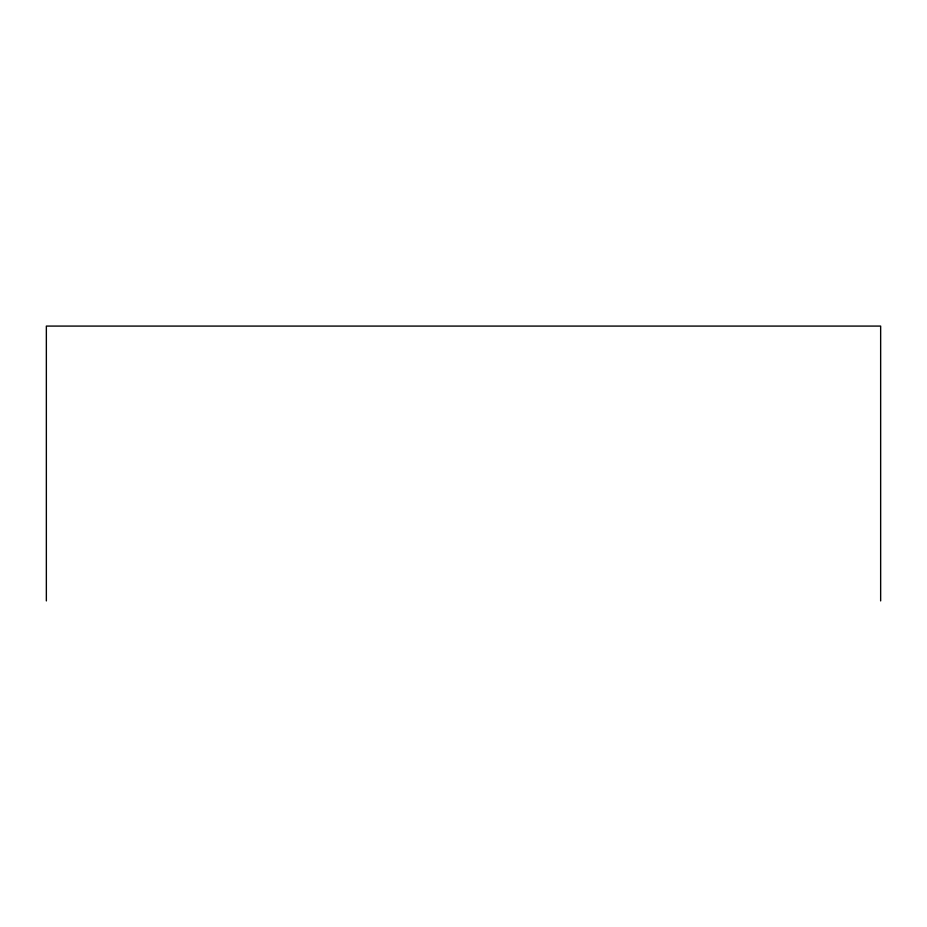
<?xml version="1.0" encoding="UTF-8"?>
<svg xmlns="http://www.w3.org/2000/svg" width="927" height="927" viewBox="0 0 927 927"><rect width="100%" height="100%" fill="white"/><g stroke="black" fill="none" stroke-linecap="round" stroke-linejoin="round"><path stroke-width="1.39" d="M880.65 600.916L880.65 326.084L46.35 326.084L46.35 600.916"/></g></svg>
